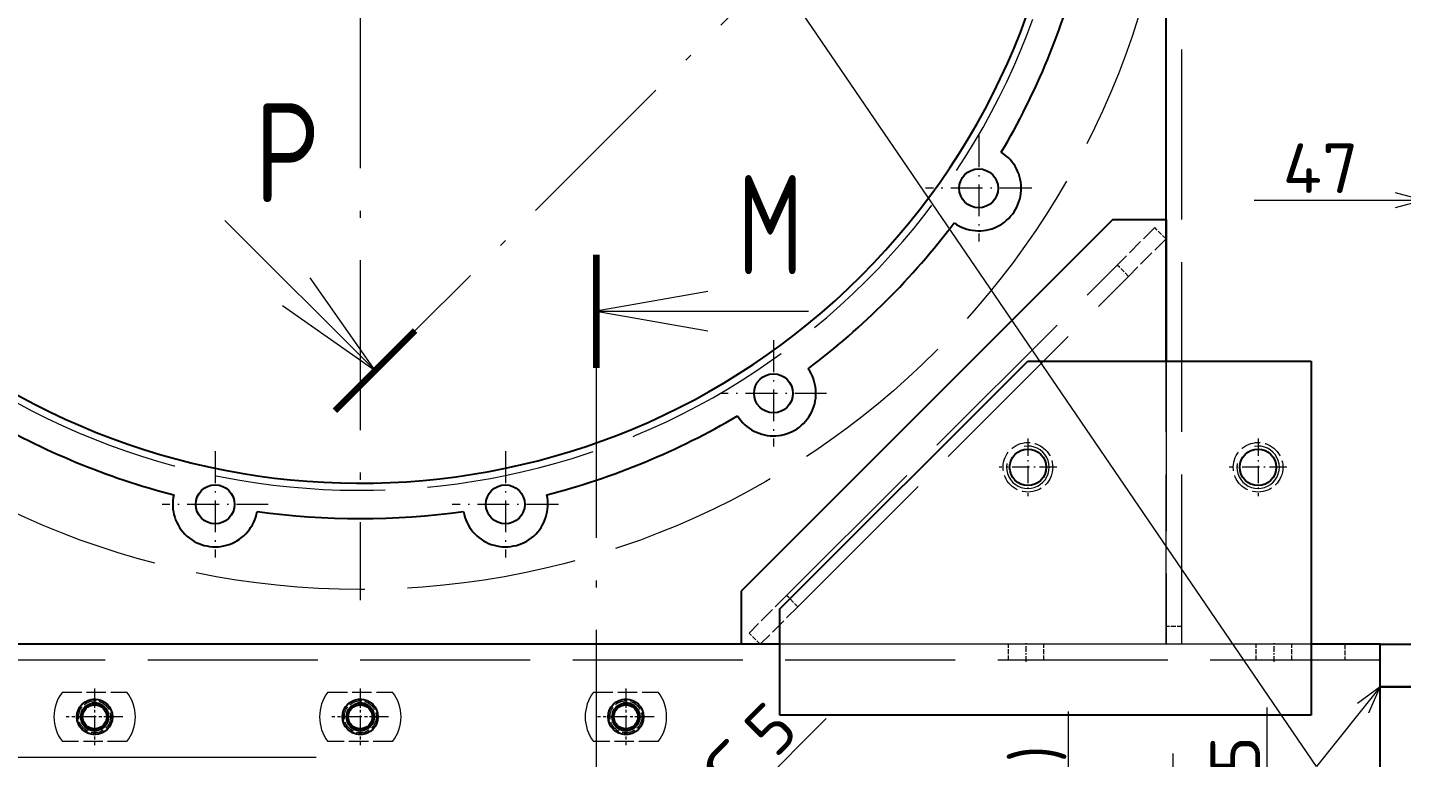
# Model space of a CAD drawing. Extents: x 0 to 1248, y -10 to 833.
# Drawn here: x 611.5 to 708.5, y 581.3 to 632.8 of the extents above; entities that cross this region are included whole.
import ezdxf
from ezdxf.enums import TextEntityAlignment as Align

# ---------------------------------------------------------------- set-up
doc = ezdxf.new("R2010")
doc.units = 0
doc.linetypes.add('DASHDOT', pattern=[18.5, 12, -3, 0.5, -3])
doc.linetypes.add('DASHED', pattern=[15, 12, -3])
doc.layers.get('0').update_dxf_attribs({"lineweight": 13})
doc.styles.get("Standard").update_dxf_attribs({"font": 'isocp.shx'})
doc.dimstyles.get("Standard").update_dxf_attribs({"dimtxt": 2.5, "dimasz": 2.5, "dimexe": 1.25, "dimexo": 0.625, "dimtad": 1, "dimcen": 2.5, "dimadec": 0, "dimazin": 0, "dimtfac": 1, "dimtmove": 0, "dimatfit": 0, "dimfxl": 1, "dimarcsym": 0})

# ---------------------------------------------------------------- blocks, each defined once
blk = doc.blocks.new('*D164')
at = {"color": 7, "lineweight": 13}
for p, q in [((692.377563, 562.249795), (692.377563, 581.533272)), ((696.742862, 566.749795), (690.377563, 566.749795)), ((696.742862, 561.749795), (690.377563, 561.749795))]:
    blk.add_line(p, q, dxfattribs=at)
blk.add_lwpolyline([(691.859924, 568.681649), (692.377563, 566.749795), (692.895202, 568.681649)], dxfattribs=at)
at = {"color": 7, "lineweight": 13, "const_width": 0.5}
for points in [[(692.627563, 561.749795, 1), (692.127563, 561.749795)], [(692.127563, 561.749795, 1), (692.627563, 561.749795)]]:
    blk.add_lwpolyline(points, format="xyb", dxfattribs=at)
at = {"color": 7, "lineweight": 13}
blk.add_circle((692.377563, 561.749795), 0.5, dxfattribs=at)
at = {"color": 7, "lineweight": 13, "width": 0.868247}
blk.add_text('20', height=3.5, rotation=90, dxfattribs=at).set_placement((691.877563, 574.179085), (691.877563, 579.533272), align=Align.FIT)
blk = doc.blocks.new('*D167')
at = {"color": 7, "lineweight": 13}
for p, q in [((699.005199, 565.499795), (699.005199, 584.777245)), ((693.242862, 571.624795), (701.005199, 571.624795)), ((693.242862, 570.499795), (701.005199, 570.499795))]:
    blk.add_line(p, q, dxfattribs=at)
for points in [[(698.48756, 573.556649), (699.005199, 571.624795), (699.522838, 573.556649)], [(699.522838, 568.56794), (699.005199, 570.499795), (698.48756, 568.56794)]]:
    blk.add_lwpolyline(points, dxfattribs=at)
for s, width, p, p2 in [('4.5', 0.840154, (698.505199, 576.19603), (698.505199, 582.777238)), ('t', 1.09249, (698.505199, 573.375214), (698.505199, 575.19603))]:
    blk.add_text(s, height=3.5, rotation=90, dxfattribs=dict(at, width=width)).set_placement(p, p2, align=Align.FIT)
blk = doc.blocks.new('*D182')
at = {"color": 7, "lineweight": 13}
for p, q in [((608.440505, 572.324792), (608.440505, 632.381827)), ((631.867862, 581.249795), (606.440505, 581.249795)), ((632.542862, 577.324792), (606.440505, 577.324792))]:
    blk.add_line(p, q, dxfattribs=at)
for points in [[(607.922868, 583.181649), (608.440505, 581.249795), (608.958142, 583.181649)], [(608.958142, 575.392945), (608.440505, 577.324792), (607.922868, 575.392945)]]:
    blk.add_lwpolyline(points, dxfattribs=at)
for s, p in [(')', (607.940505, 628.803794)), ('(', (607.940505, 615.879948))]:
    blk.add_text(s, height=3.5, rotation=90.000003, dxfattribs=at).set_placement(p)
at = {"color": 7, "lineweight": 13, "width": 0.836938}
blk.add_text('15.7', height=3.5, rotation=90, dxfattribs=at).set_placement((607.940505, 618.457986), (607.940505, 627.803794), align=Align.FIT)
blk = doc.blocks.new('*D184')
at = {"color": 7, "lineweight": 13}
for p, q in [((684.992862, 565.999795), (684.992862, 584.51072)), ((658.992862, 565.499795), (686.992862, 565.499795))]:
    blk.add_line(p, q, dxfattribs=at)
blk.add_lwpolyline([(685.510501, 568.56794), (684.992862, 570.499795), (684.475223, 568.56794)], dxfattribs=at)
at = {"color": 7, "lineweight": 13, "const_width": 0.5}
for points in [[(685.242862, 565.499795, 1), (684.742862, 565.499795)], [(684.742862, 565.499795, 1), (685.242862, 565.499795)]]:
    blk.add_lwpolyline(points, format="xyb", dxfattribs=at)
at = {"color": 7, "lineweight": 13}
blk.add_circle((684.992862, 565.499795), 0.5, dxfattribs=at)
for s, p in [(')', (684.492862, 580.932687)), ('(', (684.492862, 572.000458))]:
    blk.add_text(s, height=3.5, rotation=90.000003, dxfattribs=at).set_placement(p)
at = {"color": 7, "lineweight": 13, "width": 0.868247}
blk.add_text('20', height=3.5, rotation=90, dxfattribs=at).set_placement((684.492862, 574.578492), (684.492862, 579.932679), align=Align.FIT)
blk = doc.blocks.new('*D192')
at = {"color": 7, "lineweight": 13}
for p, q in [((709.992862, 588.249795), (709.992862, 622.624795)), ((721.742862, 588.249795), (721.742862, 622.624795)), ((698.103015, 620.624795), (721.242862, 620.624795))]:
    blk.add_line(p, q, dxfattribs=at)
blk.add_lwpolyline([(708.061008, 620.107157), (709.992862, 620.624795), (708.061008, 621.142432)], dxfattribs=at)
at = {"color": 7, "lineweight": 13, "const_width": 0.5}
for points in [[(721.992862, 620.624795, 1), (721.492862, 620.624795)], [(721.492862, 620.624795, 1), (721.992862, 620.624795)]]:
    blk.add_lwpolyline(points, format="xyb", dxfattribs=at)
at = {"color": 7, "lineweight": 13}
blk.add_circle((721.742862, 620.624795), 0.5, dxfattribs=at)
at = {"color": 7, "lineweight": 13, "width": 0.868247}
blk.add_text('47', height=3.5, dxfattribs=at).set_placement((700.103015, 621.124795), (705.457202, 621.124795), align=Align.FIT)

msp = doc.modelspace()

# ---------------------------------------------------------------- linework, layer by layer
at = {"color": 7, "linetype": 'DASHDOT', "lineweight": 13}
for p, q in [((634.9929, 708.8748), (634.9929, 592.3748)), ((668.9303, 641.46), (638.8778, 611.4075)), ((651.6426, 608.7661), (651.6426, 480.2255))]:
    msp.add_line(p, q, dxfattribs=at)
at = {"color": 7, "lineweight": 25}
for p, q in [((691.8679, 609.2498), (691.8679, 700.3748)), ((688.1179, 619.2498), (661.8679, 592.9998)), ((688.1179, 619.2498), (691.8679, 619.2498)), ((691.8679, 619.2498), (691.8679, 609.2498)), ((664.6179, 591.7498), (682.1179, 609.2498)), ((682.1179, 609.2498), (702.1179, 609.2498)), ((702.1179, 609.2498), (702.1179, 584.2498)), ((661.8679, 592.9998), (661.8679, 589.2498)), ((664.6179, 584.2498), (664.6179, 591.7498)), ((664.6179, 589.2498), (561.2429, 589.2498)), ((664.6179, 589.2498), (661.8679, 589.2498)), ((706.9929, 589.2498), (702.1179, 589.2498)), ((706.9928, 589.2498), (702.1179, 589.2498)), ((706.9929, 589.2498), (721.7429, 589.2498)), ((706.9929, 586.2498), (706.9929, 589.2498)), ((709.9929, 586.2498), (706.9929, 586.2498)), ((706.9929, 547.2498), (706.9929, 586.2498)), ((706.9929, 586.2498), (721.7429, 586.2498)), ((702.1179, 584.2498), (664.6179, 584.2498))]:
    msp.add_line(p, q, dxfattribs=at)
at = {"color": 7, "linetype": 'DASHED', "lineweight": 13}
for p, q in [((692.9929, 589.2498), (692.9929, 700.3748)), ((665.0862, 592.6969), (688.4207, 616.0315)), ((665.8817, 591.9014), (689.2162, 615.236)), ((691.8679, 589.2498), (691.8679, 609.2498)), ((691.8679, 609.2498), (691.8679, 589.2498)), ((702.1179, 589.2498), (664.6179, 589.2498)), ((691.8679, 589.2498), (664.6179, 589.2498)), ((706.9929, 588.1248), (561.2429, 588.1248))]:
    msp.add_line(p, q, dxfattribs=at)
at = {"color": 7, "linetype": 'DASHDOT', "lineweight": 13, "ltscale": 0.1875}
for p, q in [((678.645, 625.2074), (678.645, 617.7074)), ((682.395, 621.4574), (674.895, 621.4574)), ((664.1603, 610.7226), (664.1603, 603.2226)), ((667.9103, 606.9726), (660.4103, 606.9726)), ((624.7506, 602.8836), (624.7506, 595.3836)), ((645.2351, 602.8836), (645.2351, 595.3836)), ((628.5006, 599.1336), (621.0006, 599.1336)), ((648.9851, 599.1336), (641.4851, 599.1336))]:
    msp.add_line(p, q, dxfattribs=at)
at = {"color": 7, "lineweight": 13}
for p, q in [((636.0493, 608.5791), (625.4427, 619.1857)), ((651.6426, 612.7661), (666.6426, 612.7661)), ((655.9344, 572.0582), (667.8871, 584.0109))]:
    msp.add_line(p, q, dxfattribs=at)
at = {"color": 7, "linetype": 'DASHED', "lineweight": 13, "ltscale": 0.09375}
for p, q in [((691.0724, 618.6831), (688.4207, 616.0315)), ((691.8679, 617.8876), (689.2162, 615.236)), ((665.0862, 592.6969), (662.4345, 590.0453)), ((665.8817, 591.9014), (663.23, 589.2498))]:
    msp.add_line(p, q, dxfattribs=at)
at = {"color": 7, "linetype": 'DASHED', "lineweight": 13, "ltscale": 0.028125}
for p, q in [((691.8679, 617.8876), (691.0724, 618.6831)), ((689.2162, 615.236), (688.4207, 616.0315)), ((689.2162, 615.236), (688.4207, 616.0315)), ((665.8817, 591.9014), (665.0862, 592.6969)), ((665.8817, 591.9014), (665.0862, 592.6969)), ((663.23, 589.2498), (662.4345, 590.0453)), ((692.9929, 590.4998), (691.8679, 590.4998)), ((680.7429, 588.1248), (680.7429, 589.2498)), ((683.2429, 588.1248), (683.2429, 589.2498)), ((698.2429, 588.1248), (698.2429, 589.2498)), ((700.7429, 588.1248), (700.7429, 589.2498)), ((704.4929, 589.2498), (704.4929, 588.1248))]:
    msp.add_line(p, q, dxfattribs=at)
at = {"color": 7, "lineweight": 100}
for p, q in [((651.6426, 616.7661), (651.6426, 608.7661)), ((633.2209, 605.7506), (638.8778, 611.4075))]:
    msp.add_line(p, q, dxfattribs=at)
at = {"color": 7, "linetype": 'DASHDOT', "lineweight": 13, "ltscale": 0.101875}
for p, q in [((682.1179, 603.7873), (682.1179, 599.7123)), ((698.3679, 603.7873), (698.3679, 599.7123)), ((684.1554, 601.7498), (680.0804, 601.7498)), ((700.4054, 601.7498), (696.3304, 601.7498))]:
    msp.add_line(p, q, dxfattribs=at)
at = {"color": 7, "linetype": 'DASHDOT', "lineweight": 13, "ltscale": 0.03375}
for p, q in [((681.9929, 588.0123), (681.9929, 589.3623)), ((699.4929, 588.0123), (699.4929, 589.3623))]:
    msp.add_line(p, q, dxfattribs=at)
at = {"color": 7, "linetype": 'DASHED', "lineweight": 13, "ltscale": 0.25625}
msp.add_line((702.1179, 589.2498), (691.8679, 589.2498), dxfattribs=at)
at = {"color": 7, "linetype": 'DASHED', "lineweight": 13, "ltscale": 0.114052}
for p, q in [((613.9618, 585.8748), (618.5239, 585.8748)), ((632.7118, 585.8748), (637.2739, 585.8748)), ((651.4618, 585.8748), (656.0239, 585.8748)), ((618.5239, 582.3748), (613.9618, 582.3748)), ((637.2739, 582.3748), (632.7118, 582.3748)), ((656.0239, 582.3748), (651.4618, 582.3748))]:
    msp.add_line(p, q, dxfattribs=at)
at = {"color": 7, "linetype": 'DASHDOT', "lineweight": 13, "ltscale": 0.1}
for p, q in [((616.2429, 586.1248), (616.2429, 582.1248)), ((634.9929, 586.1248), (634.9929, 582.1248)), ((653.7429, 586.1248), (653.7429, 582.1248)), ((618.2429, 584.1248), (614.2429, 584.1248)), ((636.9929, 584.1248), (632.9929, 584.1248)), ((655.7429, 584.1248), (651.7429, 584.1248))]:
    msp.add_line(p, q, dxfattribs=at)
at = {"color": 7, "linetype": 'DASHDOT', "lineweight": 13, "ltscale": 0.08}
for p, q in [((616.2429, 585.7248), (616.2429, 582.5248)), ((634.9929, 585.7248), (634.9929, 582.5248)), ((653.7429, 585.7248), (653.7429, 582.5248)), ((617.8429, 584.1248), (614.6429, 584.1248)), ((636.5929, 584.1248), (633.3929, 584.1248)), ((655.3429, 584.1248), (652.1429, 584.1248))]:
    msp.add_line(p, q, dxfattribs=at)
at = {"color": 7, "lineweight": 13}
for points in [[(706.9929, 586.2498), (702.4929, 580.6248), (657.7351, 646.2626)], [(629.4961, 613.1677), (636.0493, 608.5791), (631.4607, 615.1323)], [(659.5211, 614.1553), (651.6426, 612.7661), (659.5211, 611.3769)], [(706.1902, 584.4179), (706.9929, 586.2498), (705.3818, 585.0646)]]:
    msp.add_lwpolyline(points, dxfattribs=at)
at = {"color": 7, "linetype": 'DASHED', "lineweight": 13}
msp.add_circle((634.9929, 650.6248), 57.5, dxfattribs=at)
at = {"color": 7, "lineweight": 25}
for centre, radius in [((678.645, 621.4574), 1.375), ((664.1603, 606.9726), 1.375), ((682.1179, 601.7498), 1.2875), ((698.3679, 601.7498), 1.2875), ((624.7506, 599.1336), 1.375), ((645.2351, 599.1336), 1.375), ((616.2429, 584.1248), 1.25), ((616.2429, 584.1248), 0.975), ((616.2429, 584.1248), 0.85), ((634.9929, 584.1248), 1.25), ((634.9929, 584.1248), 0.975), ((634.9929, 584.1248), 0.85), ((653.7429, 584.1248), 1.25), ((653.7429, 584.1248), 0.975), ((653.7429, 584.1248), 0.85)]:
    msp.add_circle(centre, radius, dxfattribs=at)
at = {"color": 7, "linetype": 'DASHED', "lineweight": 13, "ltscale": 0.116667}
for centre in [(682.1179, 601.7498), (698.3679, 601.7498)]:
    msp.add_circle(centre, 1.75, dxfattribs=at)
at = {"color": 7, "linetype": 'DASHED', "lineweight": 13, "ltscale": 0.075}
for centre in [(616.2429, 584.1248), (634.9929, 584.1248), (653.7429, 584.1248)]:
    msp.add_circle(centre, 1.125, dxfattribs=at)
at = {"color": 7, "linetype": 'DASHED', "lineweight": 13, "ltscale": 0.065}
for centre in [(616.2429, 584.1248), (634.9929, 584.1248), (653.7429, 584.1248)]:
    msp.add_circle(centre, 0.975, dxfattribs=at)
at = {"color": 7, "linetype": 'DASHED', "lineweight": 13}
for centre, radius, start, end in [((634.9929, 650.6248), 50.5, 139.258557, 130.741443), ((616.2429, 584.1248), 2.875, 142.50475, 217.49525), ((616.2429, 584.1248), 2.875, 322.50475, 37.49525), ((634.9929, 584.1248), 2.875, 142.50475, 217.49525), ((634.9929, 584.1248), 2.875, 322.50475, 37.49525), ((653.7429, 584.1248), 2.875, 142.50475, 217.49525), ((653.7429, 584.1248), 2.875, 322.50475, 37.49525), ((616.2429, 584.1248), 1.25, 8.909155, 173.151201), ((634.9929, 584.1248), 1.25, 8.909155, 173.151201), ((653.7429, 584.1248), 1.25, 8.909155, 173.151201), ((616.2429, 584.1248), 1.25, 195.826933, 352.348156), ((634.9929, 584.1248), 1.25, 243.083778, 352.348156), ((653.7429, 584.1248), 1.25, 243.083778, 352.348156), ((634.9929, 584.1248), 1.25, 195.826933, 239.837924), ((653.7429, 584.1248), 1.25, 195.826933, 239.837924)]:
    msp.add_arc(centre, radius, start, end, dxfattribs=at)
at = {"color": 7, "lineweight": 25}
for centre, radius, start, end in [((634.9929, 650.6248), 50, 139.301222, 130.698778), ((634.9929, 650.6248), 52.5, 329.52449, 345.47551), ((678.645, 621.4574), 3, 234.612755, 57.887245), ((634.9929, 650.6248), 52.5, 307.02449, 322.97551), ((664.1603, 606.9726), 3, 212.112755, 35.387245), ((634.9929, 650.6248), 52.5, 239.52449, 255.47551), ((634.9929, 650.6248), 52.5, 284.52449, 300.47551), ((624.7506, 599.1336), 3, 167.112755, 350.387245), ((645.2351, 599.1336), 3, 189.612755, 12.887245), ((634.9929, 650.6248), 52.5, 262.02449, 277.97551), ((616.2429, 584.1248), 1.25, 173.151201, 195.826933), ((616.2429, 584.1248), 1.25, 352.348156, 8.909155), ((634.9929, 584.1248), 1.25, 173.151201, 195.826933), ((634.9929, 584.1248), 1.25, 352.348156, 8.909155), ((653.7429, 584.1248), 1.25, 173.151201, 195.826933), ((653.7429, 584.1248), 1.25, 352.348156, 8.909155), ((634.9929, 584.1248), 1.25, 239.837924, 243.083778), ((653.7429, 584.1248), 1.25, 239.837924, 243.083778)]:
    msp.add_arc(centre, radius, start, end, dxfattribs=at)
at = {"color": 7, "lineweight": 13}
for centre, radius in [((682.1179, 601.7498), 1.5), ((698.3679, 601.7498), 1.5), ((616.2429, 584.1248), 1), ((634.9929, 584.1248), 1), ((653.7429, 584.1248), 1)]:
    msp.add_arc(centre, radius, 169.999993, 100.000014, dxfattribs=at)

# ---------------------------------------------------------------- texts
for s, width, p, p2 in [('P', 0.765812, (627.5398, 620.4601), (632.1346, 620.4601)), ('M', 0.689231, (661.6425, 615.3911), (666.2374, 615.3911))]:
    msp.add_text(s, height=7, dxfattribs=dict(at, width=width)).set_placement(p, p2, align=Align.FIT)
for s, rotation, width, p, p2 in [('5', 44.99994, 0.913973, (664.2882, 581.1191), (666.1193, 582.9502)), ('C', 45.000045, 1.146437, (661.1491, 577.98), (663.5811, 580.412))]:
    msp.add_text(s, height=3.5, rotation=rotation, dxfattribs=dict(at, width=width)).set_placement(p, p2, align=Align.FIT)

# ---------------------------------------------------------------- dimensions: what is measured, and where the dimension line sits
at = {"lineweight": 0}
for base, p1, p2, text, picture, middle, dimtype in [((608.4405, 577.3248), (633.8679, 581.2498), (634.5429, 577.3248), '(<>)', '*D182', (608.4405, 623.1309), 160), ((684.9929, 565.4998), (687.4929, 570.4998), (656.9929, 565.4998), '(<>)', '*D184', (684.9929, 577.2556), 160), ((699.0052, 570.4998), (691.2429, 571.6248), (691.2429, 570.4998), 't<>', '*D167', (699.0052, 578.0762), 161)]:
    dim = msp.add_linear_dim(base=base, p1=p1, p2=p2, angle=270, text=text, dimstyle='STANDARD', override={"dimlfac": 4}, dxfattribs=at)
    dim.commit()
    dim.dimension.update_dxf_attribs({"geometry": picture, "text_midpoint": middle, "dimtype": dimtype})
for base, p1, p2, angle, picture, middle in [((721.7429, 620.6248), (709.9929, 586.2498), (721.7429, 586.2498), 0, '*D192', (702.7801, 620.6248)), ((692.3776, 561.7498), (698.7429, 566.7498), (698.7429, 561.7498), 270, '*D164', (692.3776, 576.8562))]:
    dim = msp.add_linear_dim(base=base, p1=p1, p2=p2, angle=angle, dimstyle='STANDARD', override={"dimlfac": 4}, dxfattribs=at)
    dim.commit()
    dim.dimension.update_dxf_attribs({"geometry": picture, "text_midpoint": middle, "dimtype": 161})

doc.saveas('drawing.dxf')
